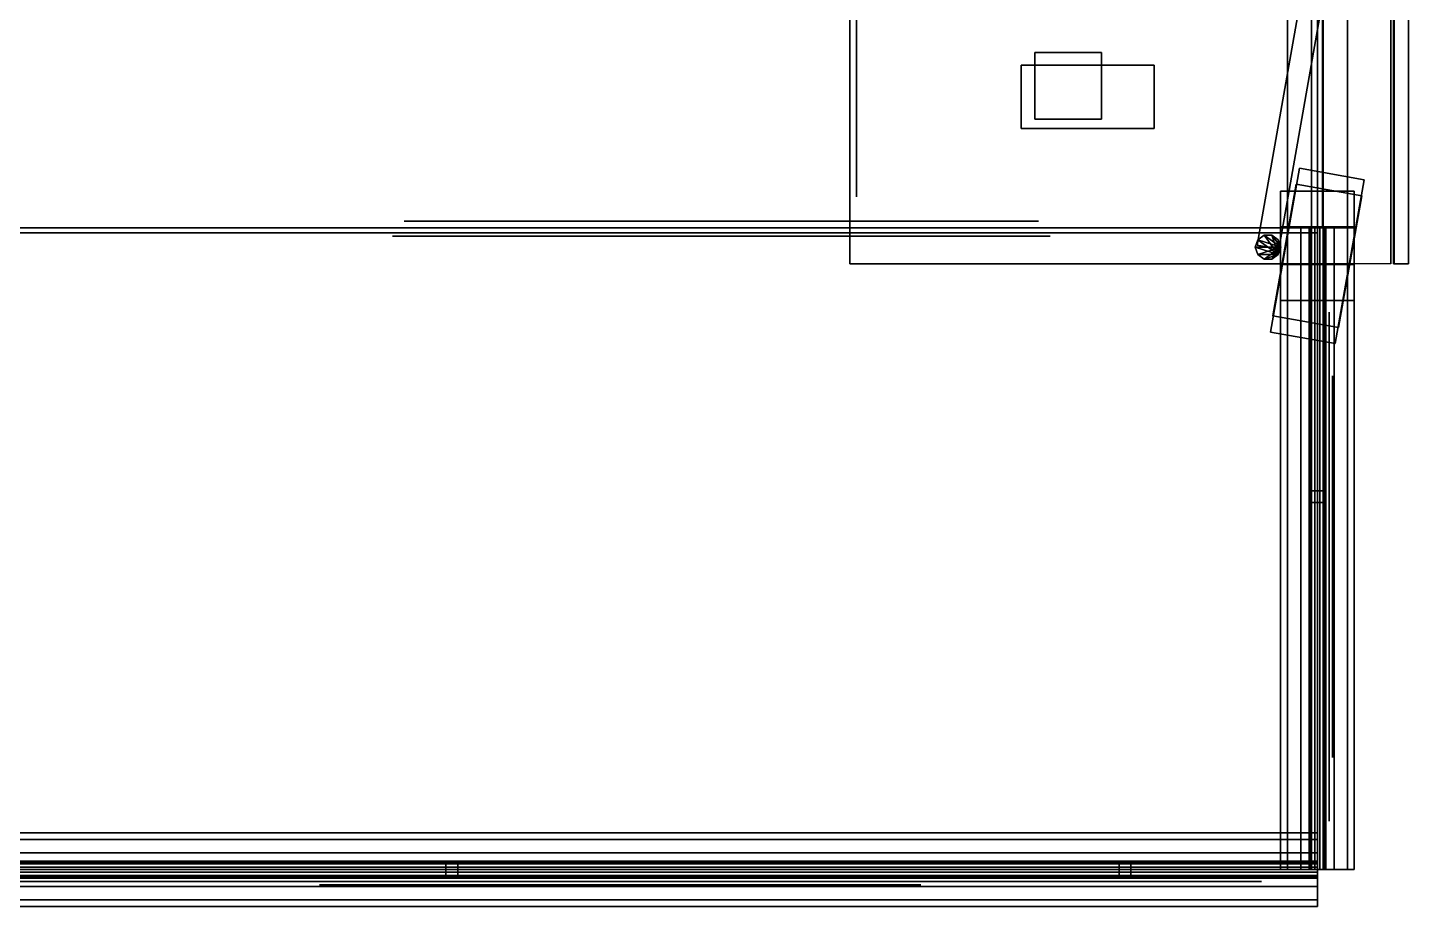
# Model space of a CAD drawing. Header units: millimetres. Extents: x -272 to 22200, y -272 to 17234.
# Drawn here: x 16388 to 20522, y -110 to 2522 of the extents above; entities that cross this region are included whole.
import ezdxf

# ---------------------------------------------------------------- set-up
doc = ezdxf.new("R2010")
doc.units = ezdxf.units.MM
for name, color, linetype in [('balcony_door_5', 7, 'Continuous'), ('balcony_edge_5', 7, 'Continuous'), ('balcony_parapet_5', 7, 'Continuous'), ('balcony_rail_5', 7, 'Continuous'), ('balcony_recess_5', 7, 'Continuous'), ('balcony_return_5', 7, 'Continuous'), ('balcony_slab_5', 7, 'Continuous'), ('existing_roof', 7, 'Continuous'), ('facade_5', 7, 'Continuous'), ('facade_6', 7, 'Continuous'), ('facade_column_5', 7, 'Continuous'), ('floor_band_5', 7, 'Continuous'), ('floor_band_6', 7, 'Continuous'), ('ground_glazing_5', 7, 'Continuous'), ('ground_glazing_6', 7, 'Continuous'), ('parapet_5', 7, 'Continuous'), ('parapet_6', 7, 'Continuous'), ('parapet_coping_5', 7, 'Continuous'), ('parapet_coping_6', 7, 'Continuous'), ('roof_safety_rail', 7, 'Continuous'), ('roof_slab_edge', 7, 'Continuous'), ('roof_slab_soffit', 7, 'Continuous'), ('S2_antenna_0', 7, 'Continuous'), ('S2_antenna_1', 7, 'Continuous'), ('S2_BOB_2', 7, 'Continuous'), ('S2_radio_2', 7, 'Continuous'), ('S2_right_carrier', 7, 'Continuous'), ('S2_yoke_brackets', 7, 'Continuous'), ('topfloor_balcony_coping_3', 7, 'Continuous'), ('topfloor_balcony_coping_4', 7, 'Continuous'), ('topfloor_balcony_front_3', 7, 'Continuous'), ('topfloor_balcony_front_4', 7, 'Continuous'), ('topfloor_balcony_rail_3', 7, 'Continuous'), ('topfloor_balcony_rail_4', 7, 'Continuous'), ('topfloor_balcony_slab_edge_3', 7, 'Continuous'), ('topfloor_balcony_slab_edge_4', 7, 'Continuous'), ('topfloor_exterior_7', 7, 'Continuous'), ('topfloor_exterior_8', 7, 'Continuous'), ('topfloor_floor', 7, 'Continuous'), ('topfloor_head_band_7', 7, 'Continuous'), ('topfloor_head_band_8', 7, 'Continuous'), ('topfloor_overhang_beam_8', 7, 'Continuous'), ('topfloor_overhang_beam_9', 7, 'Continuous'), ('topfloor_photo_column_5', 7, 'Continuous'), ('topfloor_window_8', 7, 'Continuous'), ('topfloor_window_frame_8', 7, 'Continuous'), ('window_frame_5', 7, 'Continuous'), ('window_frame_6', 7, 'Continuous'), ('window_glass_5', 7, 'Continuous'), ('window_glass_6', 7, 'Continuous'), ('window_mullion_5', 7, 'Continuous'), ('window_mullion_6', 7, 'Continuous')]:
    doc.layers.add(name, color=color, linetype=linetype)

msp = doc.modelspace()

# ---------------------------------------------------------------- linework, layer by layer
at = {"layer": 'balcony_door_5'}
for points in [[(18870, 5663.6, 4950), (18870, 2014.9, 4950), (18870, 2014.9, 6600), (18870, 5663.6, 6600)], [(18870, 5663.6, 8050), (18870, 2014.9, 8050), (18870, 2014.9, 9700), (18870, 5663.6, 9700)], [(18870, 5663.6, 11150), (18870, 2014.9, 11150), (18870, 2014.9, 12800), (18870, 5663.6, 12800)], [(18870, 5663.6, 14250), (18870, 2014.9, 14250), (18870, 2014.9, 15900), (18870, 5663.6, 15900)], [(18870, 5663.6, 17350), (18870, 2014.9, 17350), (18870, 2014.9, 19000), (18870, 5663.6, 19000)], [(18870, 5663.6, 20450), (18870, 2014.9, 20450), (18870, 2014.9, 22100), (18870, 5663.6, 22100)]]:
    msp.add_3dface(points, dxfattribs=at)
at = {"layer": 'balcony_edge_5'}
for points in [[(20470, 5863.6, 3840), (20470, 1814.9, 3840), (20470, 1814.9, 4000), (20470, 5863.6, 4000)], [(20470, 5863.6, 6940), (20470, 1814.9, 6940), (20470, 1814.9, 7100), (20470, 5863.6, 7100)], [(20470, 5863.6, 10040), (20470, 1814.9, 10040), (20470, 1814.9, 10200), (20470, 5863.6, 10200)], [(20470, 5863.6, 13140), (20470, 1814.9, 13140), (20470, 1814.9, 13300), (20470, 5863.6, 13300)], [(20470, 5863.6, 16240), (20470, 1814.9, 16240), (20470, 1814.9, 16400), (20470, 5863.6, 16400)], [(20470, 5863.6, 19340), (20470, 1814.9, 19340), (20470, 1814.9, 19500), (20470, 5863.6, 19500)], [(20470, 5863.6, 22440), (20470, 1814.9, 22440), (20470, 1814.9, 22600), (20470, 5863.6, 22600)]]:
    msp.add_3dface(points, dxfattribs=at)
at = {"layer": 'balcony_parapet_5'}
for points in [[(20480, 5863.6, 4000), (20480, 1814.9, 4000), (20480, 1814.9, 4850), (20480, 5863.6, 4850)], [(20480, 5863.6, 7100), (20480, 1814.9, 7100), (20480, 1814.9, 7950), (20480, 5863.6, 7950)], [(20480, 5863.6, 10200), (20480, 1814.9, 10200), (20480, 1814.9, 11050), (20480, 5863.6, 11050)], [(20480, 5863.6, 13300), (20480, 1814.9, 13300), (20480, 1814.9, 14150), (20480, 5863.6, 14150)], [(20480, 5863.6, 16400), (20480, 1814.9, 16400), (20480, 1814.9, 17250), (20480, 5863.6, 17250)], [(20480, 5863.6, 19500), (20480, 1814.9, 19500), (20480, 1814.9, 20350), (20480, 5863.6, 20350)], [(20480, 5863.6, 22600), (20480, 1814.9, 22600), (20480, 1814.9, 23000), (20480, 5863.6, 23000)]]:
    msp.add_3dface(points, dxfattribs=at)
at = {"layer": 'balcony_rail_5'}
for points in [[(20522.5, 5863.6, 5022.5), (20477.5, 5863.6, 5022.5), (20477.5, 1814.9, 5022.5), (20522.5, 1814.9, 5022.5)], [(20477.5, 5863.6, 5022.5), (20477.5, 5863.6, 4977.5), (20477.5, 1814.9, 4977.5), (20477.5, 1814.9, 5022.5)], [(20477.5, 5863.6, 4977.5), (20522.5, 5863.6, 4977.5), (20522.5, 1814.9, 4977.5), (20477.5, 1814.9, 4977.5)], [(20522.5, 5863.6, 8122.5), (20477.5, 5863.6, 8122.5), (20477.5, 1814.9, 8122.5), (20522.5, 1814.9, 8122.5)], [(20477.5, 5863.6, 8122.5), (20477.5, 5863.6, 8077.5), (20477.5, 1814.9, 8077.5), (20477.5, 1814.9, 8122.5)], [(20477.5, 5863.6, 8077.5), (20522.5, 5863.6, 8077.5), (20522.5, 1814.9, 8077.5), (20477.5, 1814.9, 8077.5)], [(20522.5, 5863.6, 11222.5), (20477.5, 5863.6, 11222.5), (20477.5, 1814.9, 11222.5), (20522.5, 1814.9, 11222.5)], [(20477.5, 5863.6, 11222.5), (20477.5, 5863.6, 11177.5), (20477.5, 1814.9, 11177.5), (20477.5, 1814.9, 11222.5)], [(20477.5, 5863.6, 11177.5), (20522.5, 5863.6, 11177.5), (20522.5, 1814.9, 11177.5), (20477.5, 1814.9, 11177.5)], [(20522.5, 5863.6, 14322.5), (20477.5, 5863.6, 14322.5), (20477.5, 1814.9, 14322.5), (20522.5, 1814.9, 14322.5)], [(20477.5, 5863.6, 14322.5), (20477.5, 5863.6, 14277.5), (20477.5, 1814.9, 14277.5), (20477.5, 1814.9, 14322.5)], [(20477.5, 5863.6, 14277.5), (20522.5, 5863.6, 14277.5), (20522.5, 1814.9, 14277.5), (20477.5, 1814.9, 14277.5)], [(20522.5, 5863.6, 17422.5), (20477.5, 5863.6, 17422.5), (20477.5, 1814.9, 17422.5), (20522.5, 1814.9, 17422.5)], [(20477.5, 5863.6, 17422.5), (20477.5, 5863.6, 17377.5), (20477.5, 1814.9, 17377.5), (20477.5, 1814.9, 17422.5)], [(20477.5, 5863.6, 17377.5), (20522.5, 5863.6, 17377.5), (20522.5, 1814.9, 17377.5), (20477.5, 1814.9, 17377.5)], [(20522.5, 5863.6, 20522.5), (20477.5, 5863.6, 20522.5), (20477.5, 1814.9, 20522.5), (20522.5, 1814.9, 20522.5)], [(20477.5, 5863.6, 20522.5), (20477.5, 5863.6, 20477.5), (20477.5, 1814.9, 20477.5), (20477.5, 1814.9, 20522.5)], [(20477.5, 5863.6, 20477.5), (20522.5, 5863.6, 20477.5), (20522.5, 1814.9, 20477.5), (20477.5, 1814.9, 20477.5)], [(20522.5, 5863.6, 4977.5), (20522.5, 5863.6, 5022.5), (20522.5, 1814.9, 5022.5), (20522.5, 1814.9, 4977.5)], [(20522.5, 5863.6, 8077.5), (20522.5, 5863.6, 8122.5), (20522.5, 1814.9, 8122.5), (20522.5, 1814.9, 8077.5)], [(20522.5, 5863.6, 11177.5), (20522.5, 5863.6, 11222.5), (20522.5, 1814.9, 11222.5), (20522.5, 1814.9, 11177.5)], [(20522.5, 5863.6, 14277.5), (20522.5, 5863.6, 14322.5), (20522.5, 1814.9, 14322.5), (20522.5, 1814.9, 14277.5)], [(20522.5, 5863.6, 17377.5), (20522.5, 5863.6, 17422.5), (20522.5, 1814.9, 17422.5), (20522.5, 1814.9, 17377.5)], [(20522.5, 5863.6, 20477.5), (20522.5, 5863.6, 20522.5), (20522.5, 1814.9, 20522.5), (20522.5, 1814.9, 20477.5)], [(20522.5, 1814.9, 5022.5), (20477.5, 1814.9, 5022.5), (20477.5, 1814.9, 4977.5), (20522.5, 1814.9, 4977.5)], [(20522.5, 1814.9, 8122.5), (20477.5, 1814.9, 8122.5), (20477.5, 1814.9, 8077.5), (20522.5, 1814.9, 8077.5)], [(20522.5, 1814.9, 11222.5), (20477.5, 1814.9, 11222.5), (20477.5, 1814.9, 11177.5), (20522.5, 1814.9, 11177.5)], [(20522.5, 1814.9, 14322.5), (20477.5, 1814.9, 14322.5), (20477.5, 1814.9, 14277.5), (20522.5, 1814.9, 14277.5)], [(20522.5, 1814.9, 17422.5), (20477.5, 1814.9, 17422.5), (20477.5, 1814.9, 17377.5), (20522.5, 1814.9, 17377.5)], [(20522.5, 1814.9, 20522.5), (20477.5, 1814.9, 20522.5), (20477.5, 1814.9, 20477.5), (20522.5, 1814.9, 20477.5)]]:
    msp.add_3dface(points, dxfattribs=at)
at = {"layer": 'balcony_recess_5'}
msp.add_3dface([(18850, 5863.6), (18850, 1814.9), (18850, 1814.9, 23000), (18850, 5863.6, 23000)], dxfattribs=at)
at = {"layer": 'balcony_return_5'}
msp.add_3dface([(20250, 1814.9), (18850, 1814.9), (18850, 1814.9, 23000), (20250, 1814.9, 23000)], dxfattribs=at)
at = {"layer": 'balcony_slab_5'}
for points in [[(20470, 5863.6, 4000), (20470, 1814.9, 4000), (18850, 1814.9, 4000), (18850, 5863.6, 4000)], [(20470, 5863.6, 7100), (20470, 1814.9, 7100), (18850, 1814.9, 7100), (18850, 5863.6, 7100)], [(20470, 5863.6, 10200), (20470, 1814.9, 10200), (18850, 1814.9, 10200), (18850, 5863.6, 10200)], [(20470, 5863.6, 13300), (20470, 1814.9, 13300), (18850, 1814.9, 13300), (18850, 5863.6, 13300)], [(20470, 5863.6, 16400), (20470, 1814.9, 16400), (18850, 1814.9, 16400), (18850, 5863.6, 16400)], [(20470, 5863.6, 19500), (20470, 1814.9, 19500), (18850, 1814.9, 19500), (18850, 5863.6, 19500)], [(20470, 5863.6, 22600), (20470, 1814.9, 22600), (18850, 1814.9, 22600), (18850, 5863.6, 22600)]]:
    msp.add_3dface(points, dxfattribs=at)
at = {"layer": 'existing_roof'}
msp.add_3dface([(14750, 0, 26100), (20250, 0, 26100), (20250, 13961, 26100), (14750, 13961, 26100)], dxfattribs=at)
at = {"layer": 'facade_5'}
msp.add_3dface([(20250, 1814.9), (20250, 0), (20250, 0, 23000), (20250, 1814.9, 23000)], dxfattribs=at)
at = {"layer": 'facade_6'}
msp.add_3dface([(20250, 0), (16074, 0), (16074, 0, 23000), (20250, 0, 23000)], dxfattribs=at)
at = {"layer": 'facade_column_5'}
for points in [[(20140, 1704.9), (20140, 1924.9), (20360, 1924.9), (20360, 1704.9)], [(20360, 1924.9), (20140, 1924.9), (20140, 1924.9, 23000), (20360, 1924.9, 23000)], [(20140, 1924.9), (20140, 1704.9), (20140, 1704.9, 23000), (20140, 1924.9, 23000)], [(20360, 1704.9), (20360, 1924.9), (20360, 1924.9, 23000), (20360, 1704.9, 23000)], [(20140, 1704.9), (20360, 1704.9), (20360, 1704.9, 23000), (20140, 1704.9, 23000)]]:
    msp.add_3dface(points, dxfattribs=at)
at = {"layer": 'floor_band_5'}
for points in [[(20270, 1814.9, 3650), (20270, 0, 3650), (20270, 0, 3830), (20270, 1814.9, 3830)], [(20270, 1814.9, 6750), (20270, 0, 6750), (20270, 0, 6930), (20270, 1814.9, 6930)], [(20270, 1814.9, 9850), (20270, 0, 9850), (20270, 0, 10030), (20270, 1814.9, 10030)], [(20270, 1814.9, 12950), (20270, 0, 12950), (20270, 0, 13130), (20270, 1814.9, 13130)], [(20270, 1814.9, 16050), (20270, 0, 16050), (20270, 0, 16230), (20270, 1814.9, 16230)], [(20270, 1814.9, 19150), (20270, 0, 19150), (20270, 0, 19330), (20270, 1814.9, 19330)], [(20270, 1814.9, 22250), (20270, 0, 22250), (20270, 0, 22430), (20270, 1814.9, 22430)]]:
    msp.add_3dface(points, dxfattribs=at)
at = {"layer": 'floor_band_6'}
for points in [[(20250, -20, 3650), (16074, -20, 3650), (16074, -20, 3830), (20250, -20, 3830)], [(20250, -20, 6750), (16074, -20, 6750), (16074, -20, 6930), (20250, -20, 6930)], [(20250, -20, 9850), (16074, -20, 9850), (16074, -20, 10030), (20250, -20, 10030)], [(20250, -20, 12950), (16074, -20, 12950), (16074, -20, 13130), (20250, -20, 13130)], [(20250, -20, 16050), (16074, -20, 16050), (16074, -20, 16230), (20250, -20, 16230)], [(20250, -20, 19150), (16074, -20, 19150), (16074, -20, 19330), (20250, -20, 19330)], [(20250, -20, 22250), (16074, -20, 22250), (16074, -20, 22430), (20250, -20, 22430)]]:
    msp.add_3dface(points, dxfattribs=at)
at = {"layer": 'ground_glazing_5'}
msp.add_3dface([(20285, 1669.7, 500), (20285, 145.2, 500), (20285, 145.2, 2700), (20285, 1669.7, 2700)], dxfattribs=at)
at = {"layer": 'ground_glazing_6'}
for points in [[(17995, -35, 500), (16241, -35, 500), (16241, -35, 2700), (17995, -35, 2700)], [(20083, -35, 500), (18329, -35, 500), (18329, -35, 2700), (20083, -35, 2700)]]:
    msp.add_3dface(points, dxfattribs=at)
at = {"layer": 'parapet_5'}
msp.add_3dface([(20250, 13961, 26100), (20250, 0, 26100), (20250, 0, 26880), (20250, 13961, 26880)], dxfattribs=at)
at = {"layer": 'parapet_6'}
msp.add_3dface([(20250, 0, 26100), (13050, 0, 26100), (13050, 0, 26880), (20250, 0, 26880)], dxfattribs=at)
at = {"layer": 'parapet_coping_5'}
for points in [[(20340, 13961, 26915), (20160, 13961, 26915), (20160, 0, 26915), (20340, 0, 26915)], [(20160, 13961, 26915), (20160, 13961, 26845), (20160, 0, 26845), (20160, 0, 26915)], [(20160, 13961, 26845), (20340, 13961, 26845), (20340, 0, 26845), (20160, 0, 26845)], [(20340, 13961, 26845), (20340, 13961, 26915), (20340, 0, 26915), (20340, 0, 26845)], [(20340, 0, 26915), (20160, 0, 26915), (20160, 0, 26845), (20340, 0, 26845)]]:
    msp.add_3dface(points, dxfattribs=at)
at = {"layer": 'parapet_coping_6'}
for points in [[(20250, -90, 26915), (20250, 90, 26915), (13050, 90, 26915), (13050, -90, 26915)], [(20250, 90, 26915), (20250, 90, 26845), (13050, 90, 26845), (13050, 90, 26915)], [(20250, 90, 26845), (20250, -90, 26845), (13050, -90, 26845), (13050, 90, 26845)], [(20250, -90, 26915), (20250, -90, 26845), (20250, 90, 26845), (20250, 90, 26915)], [(20250, -90, 26845), (20250, -90, 26915), (13050, -90, 26915), (13050, -90, 26845)]]:
    msp.add_3dface(points, dxfattribs=at)
at = {"layer": 'roof_safety_rail'}
for points in [[(20267.5, 13961, 27217.5), (20232.5, 13961, 27217.5), (20232.5, 0, 27217.5), (20267.5, 0, 27217.5)], [(20232.5, 13961, 27217.5), (20232.5, 13961, 27182.5), (20232.5, 0, 27182.5), (20232.5, 0, 27217.5)], [(20232.5, 13961, 27182.5), (20267.5, 13961, 27182.5), (20267.5, 0, 27182.5), (20232.5, 0, 27182.5)], [(20267.5, 13961, 27182.5), (20267.5, 13961, 27217.5), (20267.5, 0, 27217.5), (20267.5, 0, 27182.5)], [(20232.5, 1099.4, 26880), (20232.5, 1134.4, 26880), (20267.5, 1134.4, 26880), (20267.5, 1099.4, 26880)], [(20232.5, 1099.4, 27200), (20267.5, 1099.4, 27200), (20267.5, 1134.4, 27200), (20232.5, 1134.4, 27200)], [(20267.5, 1134.4, 26880), (20232.5, 1134.4, 26880), (20232.5, 1134.4, 27200), (20267.5, 1134.4, 27200)], [(20232.5, 1134.4, 26880), (20232.5, 1099.4, 26880), (20232.5, 1099.4, 27200), (20232.5, 1134.4, 27200)], [(20267.5, 1099.4, 26880), (20267.5, 1134.4, 26880), (20267.5, 1134.4, 27200), (20267.5, 1099.4, 27200)], [(20232.5, 1099.4, 26880), (20267.5, 1099.4, 26880), (20267.5, 1099.4, 27200), (20232.5, 1099.4, 27200)], [(20250, -17.5, 27217.5), (20250, 17.5, 27217.5), (13050, 17.5, 27217.5), (13050, -17.5, 27217.5)], [(20250, 17.5, 27217.5), (20250, 17.5, 27182.5), (13050, 17.5, 27182.5), (13050, 17.5, 27217.5)], [(20250, 17.5, 27182.5), (20250, -17.5, 27182.5), (13050, -17.5, 27182.5), (13050, 17.5, 27182.5)], [(17640.5, -17.5, 26880), (17640.5, 17.5, 26880), (17675.5, 17.5, 26880), (17675.5, -17.5, 26880)], [(17640.5, -17.5, 27200), (17675.5, -17.5, 27200), (17675.5, 17.5, 27200), (17640.5, 17.5, 27200)], [(17675.5, 17.5, 26880), (17640.5, 17.5, 26880), (17640.5, 17.5, 27200), (17675.5, 17.5, 27200)], [(17640.5, 17.5, 26880), (17640.5, -17.5, 26880), (17640.5, -17.5, 27200), (17640.5, 17.5, 27200)], [(17675.5, -17.5, 26880), (17675.5, 17.5, 26880), (17675.5, 17.5, 27200), (17675.5, -17.5, 27200)], [(19656.5, -17.5, 26880), (19656.5, 17.5, 26880), (19691.5, 17.5, 26880), (19691.5, -17.5, 26880)], [(19656.5, -17.5, 27200), (19691.5, -17.5, 27200), (19691.5, 17.5, 27200), (19656.5, 17.5, 27200)], [(19691.5, 17.5, 26880), (19656.5, 17.5, 26880), (19656.5, 17.5, 27200), (19691.5, 17.5, 27200)], [(19656.5, 17.5, 26880), (19656.5, -17.5, 26880), (19656.5, -17.5, 27200), (19656.5, 17.5, 27200)], [(19691.5, -17.5, 26880), (19691.5, 17.5, 26880), (19691.5, 17.5, 27200), (19691.5, -17.5, 27200)], [(20267.5, 0, 27217.5), (20232.5, 0, 27217.5), (20232.5, 0, 27182.5), (20267.5, 0, 27182.5)], [(20250, -17.5, 27217.5), (20250, -17.5, 27182.5), (20250, 17.5, 27182.5), (20250, 17.5, 27217.5)], [(20250, -17.5, 27182.5), (20250, -17.5, 27217.5), (13050, -17.5, 27217.5), (13050, -17.5, 27182.5)], [(17640.5, -17.5, 26880), (17675.5, -17.5, 26880), (17675.5, -17.5, 27200), (17640.5, -17.5, 27200)], [(19656.5, -17.5, 26880), (19691.5, -17.5, 26880), (19691.5, -17.5, 27200), (19656.5, -17.5, 27200)]]:
    msp.add_3dface(points, dxfattribs=at)
at = {"layer": 'roof_slab_edge'}
for points in [[(20250, 13961, 25850), (20250, 0, 25850), (20250, 0, 26100), (20250, 13961, 26100)], [(20250, 0, 25850), (13050, 0, 25850), (13050, 0, 26100), (20250, 0, 26100)]]:
    msp.add_3dface(points, dxfattribs=at)
at = {"layer": 'roof_slab_soffit'}
msp.add_3dface([(14750, 0, 25850), (14750, 13961, 25850), (20250, 13961, 25850), (20250, 0, 25850)], dxfattribs=at)
at = {"layer": 'S2_antenna_0'}
for points in [[(20196, 2100.6, 28825), (20390, 2066.4, 28825), (20303.5, 1576, 28825), (20109.5, 1610.2, 28825)], [(20196, 2100.6, 30325), (20109.5, 1610.2, 30325), (20303.5, 1576, 30325), (20390, 2066.4, 30325)], [(20196, 2100.6, 28825), (20109.5, 1610.2, 28825), (20109.5, 1610.2, 30325), (20196, 2100.6, 30325)], [(20390, 2066.4, 28825), (20196, 2100.6, 28825), (20196, 2100.6, 30325), (20390, 2066.4, 30325)], [(20303.5, 1576, 28825), (20390, 2066.4, 28825), (20390, 2066.4, 30325), (20303.5, 1576, 30325)], [(20109.5, 1610.2, 28825), (20303.5, 1576, 28825), (20303.5, 1576, 30325), (20109.5, 1610.2, 30325)]]:
    msp.add_3dface(points, dxfattribs=at)
at = {"layer": 'S2_antenna_1'}
for points in [[(20186, 2052.6, 30725), (20383, 2017.9, 30725), (20313.5, 1624, 30725), (20116.6, 1658.7, 30725)], [(20186, 2052.6, 31375), (20116.6, 1658.7, 31375), (20313.5, 1624, 31375), (20383, 2017.9, 31375)], [(20186, 2052.6, 30725), (20116.6, 1658.7, 30725), (20116.6, 1658.7, 31375), (20186, 2052.6, 31375)], [(20383, 2017.9, 30725), (20186, 2052.6, 30725), (20186, 2052.6, 31375), (20383, 2017.9, 31375)], [(20313.5, 1624, 30725), (20383, 2017.9, 30725), (20383, 2017.9, 31375), (20313.5, 1624, 31375)], [(20116.6, 1658.7, 30725), (20313.5, 1624, 30725), (20313.5, 1624, 31375), (20116.6, 1658.7, 31375)]]:
    msp.add_3dface(points, dxfattribs=at)
at = {"layer": 'S2_BOB_2'}
for points in [[(19403.7, 2247.4, 26900), (19403.7, 2447.4, 26900), (19603.7, 2447.4, 26900), (19603.7, 2247.4, 26900)], [(19403.7, 2247.4, 27040), (19603.7, 2247.4, 27040), (19603.7, 2447.4, 27040), (19403.7, 2447.4, 27040)], [(19603.7, 2447.4, 26900), (19403.7, 2447.4, 26900), (19403.7, 2447.4, 27040), (19603.7, 2447.4, 27040)], [(19403.7, 2447.4, 26900), (19403.7, 2247.4, 26900), (19403.7, 2247.4, 27040), (19403.7, 2447.4, 27040)], [(19603.7, 2247.4, 26900), (19603.7, 2447.4, 26900), (19603.7, 2447.4, 27040), (19603.7, 2247.4, 27040)], [(19403.7, 2247.4, 26900), (19603.7, 2247.4, 26900), (19603.7, 2247.4, 27040), (19403.7, 2247.4, 27040)]]:
    msp.add_3dface(points, dxfattribs=at)
at = {"layer": 'S2_radio_2'}
for points in [[(19363.1, 2220, 27200), (19363.1, 2410, 27200), (19761.1, 2410, 27200), (19761.1, 2220, 27200)], [(19363.1, 2220, 27753), (19761.1, 2220, 27753), (19761.1, 2410, 27753), (19363.1, 2410, 27753)], [(19761.1, 2410, 27200), (19363.1, 2410, 27200), (19363.1, 2410, 27753), (19761.1, 2410, 27753)], [(19363.1, 2410, 27200), (19363.1, 2220, 27200), (19363.1, 2220, 27753), (19363.1, 2410, 27753)], [(19761.1, 2220, 27200), (19761.1, 2410, 27200), (19761.1, 2410, 27753), (19761.1, 2220, 27753)], [(19363.1, 2220, 27200), (19761.1, 2220, 27200), (19761.1, 2220, 27753), (19363.1, 2220, 27753)]]:
    msp.add_3dface(points, dxfattribs=at)
at = {"layer": 'S2_right_carrier'}
for points in [[(20132.8, 1842, 28650), (20064.1, 1864.3, 28650), (20071.3, 1886.7, 28650)], [(20140.1, 1864.3, 31450), (20071.3, 1886.7, 31450), (20064.1, 1864.3, 31450)], [(20071.3, 1886.7, 28650), (20064.1, 1864.3, 28650), (20064.1, 1864.3, 31450), (20071.3, 1886.7, 31450)], [(20132.8, 1842, 28650), (20071.3, 1842, 28650), (20064.1, 1864.3, 28650)], [(20140.1, 1864.3, 31450), (20064.1, 1864.3, 31450), (20071.3, 1842, 31450)], [(20064.1, 1864.3, 28650), (20071.3, 1842, 28650), (20071.3, 1842, 31450), (20064.1, 1864.3, 31450)], [(20132.8, 1842, 28650), (20071.3, 1886.7, 28650), (20090.3, 1900.5, 28650)], [(20140.1, 1864.3, 31450), (20090.3, 1900.5, 31450), (20071.3, 1886.7, 31450)], [(20090.3, 1900.5, 28650), (20071.3, 1886.7, 28650), (20071.3, 1886.7, 31450), (20090.3, 1900.5, 31450)], [(20140.1, 1864.3, 31450), (20071.3, 1842, 31450), (20090.3, 1828.2, 31450)], [(20132.8, 1842, 28650), (20090.3, 1900.5, 28650), (20113.8, 1900.5, 28650)], [(20140.1, 1864.3, 31450), (20113.8, 1900.5, 31450), (20090.3, 1900.5, 31450)], [(20113.8, 1900.5, 28650), (20090.3, 1900.5, 28650), (20090.3, 1900.5, 31450), (20113.8, 1900.5, 31450)], [(20140.1, 1864.3, 31450), (20090.3, 1828.2, 31450), (20113.8, 1828.2, 31450)], [(20132.8, 1842, 28650), (20113.8, 1900.5, 28650), (20132.8, 1886.7, 28650)], [(20140.1, 1864.3, 31450), (20132.8, 1886.7, 31450), (20113.8, 1900.5, 31450)], [(20132.8, 1886.7, 28650), (20113.8, 1900.5, 28650), (20113.8, 1900.5, 31450), (20132.8, 1886.7, 31450)], [(20140.1, 1864.3, 31450), (20113.8, 1828.2, 31450), (20132.8, 1842, 31450)], [(20132.8, 1842, 28650), (20132.8, 1886.7, 28650), (20140.1, 1864.3, 28650)], [(20140.1, 1864.3, 28650), (20132.8, 1886.7, 28650), (20132.8, 1886.7, 31450), (20140.1, 1864.3, 31450)], [(20132.8, 1842, 28650), (20140.1, 1864.3, 28650), (20140.1, 1864.3, 31450), (20132.8, 1842, 31450)], [(20132.8, 1842, 28650), (20090.3, 1828.2, 28650), (20071.3, 1842, 28650)], [(20071.3, 1842, 28650), (20090.3, 1828.2, 28650), (20090.3, 1828.2, 31450), (20071.3, 1842, 31450)], [(20132.8, 1842, 28650), (20113.8, 1828.2, 28650), (20090.3, 1828.2, 28650)], [(20090.3, 1828.2, 28650), (20113.8, 1828.2, 28650), (20113.8, 1828.2, 31450), (20090.3, 1828.2, 31450)], [(20113.8, 1828.2, 28650), (20132.8, 1842, 28650), (20132.8, 1842, 31450), (20113.8, 1828.2, 31450)]]:
    msp.add_3dface(points, dxfattribs=at)
at = {"layer": 'S2_yoke_brackets'}
for points in [[(20429.3, 3532.9, 29012.5), (20365.3, 3544.2, 29012.5), (20070.1, 1870, 29012.5), (20134.1, 1858.7, 29012.5)], [(20365.3, 3544.2, 29012.5), (20365.3, 3544.2, 28887.5), (20070.1, 1870, 28887.5), (20070.1, 1870, 29012.5)], [(20365.3, 3544.2, 28887.5), (20429.3, 3532.9, 28887.5), (20134.1, 1858.7, 28887.5), (20070.1, 1870, 28887.5)], [(20429.3, 3532.9, 30812.5), (20365.3, 3544.2, 30812.5), (20070.1, 1870, 30812.5), (20134.1, 1858.7, 30812.5)], [(20365.3, 3544.2, 30812.5), (20365.3, 3544.2, 30687.5), (20070.1, 1870, 30687.5), (20070.1, 1870, 30812.5)], [(20365.3, 3544.2, 30687.5), (20429.3, 3532.9, 30687.5), (20134.1, 1858.7, 30687.5), (20070.1, 1870, 30687.5)], [(20429.3, 3532.9, 28887.5), (20429.3, 3532.9, 29012.5), (20134.1, 1858.7, 29012.5), (20134.1, 1858.7, 28887.5)], [(20429.3, 3532.9, 30687.5), (20429.3, 3532.9, 30812.5), (20134.1, 1858.7, 30812.5), (20134.1, 1858.7, 30687.5)], [(20134.1, 1858.7, 29012.5), (20070.1, 1870, 29012.5), (20070.1, 1870, 28887.5), (20134.1, 1858.7, 28887.5)], [(20134.1, 1858.7, 30812.5), (20070.1, 1870, 30812.5), (20070.1, 1870, 30687.5), (20134.1, 1858.7, 30687.5)]]:
    msp.add_3dface(points, dxfattribs=at)
at = {"layer": 'topfloor_balcony_coping_3'}
for points in [[(13050, 50, 23840), (13050, -50, 23840), (20250, -50, 23840), (20250, 50, 23840)], [(13050, -50, 23760), (13050, 50, 23760), (20250, 50, 23760), (20250, -50, 23760)], [(13050, 50, 23760), (13050, 50, 23840), (20250, 50, 23840), (20250, 50, 23760)], [(20250, 50, 23840), (20250, -50, 23840), (20250, -50, 23760), (20250, 50, 23760)], [(13050, -50, 23840), (13050, -50, 23760), (20250, -50, 23760), (20250, -50, 23840)]]:
    msp.add_3dface(points, dxfattribs=at)
at = {"layer": 'topfloor_balcony_coping_4'}
for points in [[(20300, 1922.4, 23840), (20300, 1922.4, 23760), (20200, 1922.4, 23760), (20200, 1922.4, 23840)], [(20300, 1922.4, 23840), (20200, 1922.4, 23840), (20200, 0, 23840), (20300, 0, 23840)], [(20200, 1922.4, 23840), (20200, 1922.4, 23760), (20200, 0, 23760), (20200, 0, 23840)], [(20200, 1922.4, 23760), (20300, 1922.4, 23760), (20300, 0, 23760), (20200, 0, 23760)], [(20300, 1922.4, 23760), (20300, 1922.4, 23840), (20300, 0, 23840), (20300, 0, 23760)], [(20300, 0, 23840), (20200, 0, 23840), (20200, 0, 23760), (20300, 0, 23760)]]:
    msp.add_3dface(points, dxfattribs=at)
at = {"layer": 'topfloor_balcony_front_3'}
msp.add_3dface([(13050, 0, 23000), (20250, 0, 23000), (20250, 0, 23800), (13050, 0, 23800)], dxfattribs=at)
at = {"layer": 'topfloor_balcony_front_4'}
msp.add_3dface([(20250, 1922.4, 23000), (20250, 0, 23000), (20250, 0, 23800), (20250, 1922.4, 23800)], dxfattribs=at)
at = {"layer": 'topfloor_balcony_rail_3'}
for points in [[(13050, 20.2, 23985.3), (13050, 25, 24000), (20250, 25, 24000), (20250, 20.2, 23985.3)], [(13050, 25, 24000), (13050, 20.2, 24014.7), (20250, 20.2, 24014.7), (20250, 25, 24000)], [(13050, 7.7, 23976.2), (13050, 20.2, 23985.3), (20250, 20.2, 23985.3), (20250, 7.7, 23976.2)], [(13050, 20.2, 24014.7), (13050, 7.7, 24023.8), (20250, 7.7, 24023.8), (20250, 20.2, 24014.7)], [(13050, -7.7, 23976.2), (13050, 7.7, 23976.2), (20250, 7.7, 23976.2), (20250, -7.7, 23976.2)], [(13050, 7.7, 24023.8), (13050, -7.7, 24023.8), (20250, -7.7, 24023.8), (20250, 7.7, 24023.8)], [(20250, -25, 24000), (20250, 20.2, 23985.3), (20250, 25, 24000)], [(20250, -25, 24000), (20250, 25, 24000), (20250, 20.2, 24014.7)], [(20250, -25, 24000), (20250, 7.7, 23976.2), (20250, 20.2, 23985.3)], [(20250, -25, 24000), (20250, 20.2, 24014.7), (20250, 7.7, 24023.8)], [(20250, -25, 24000), (20250, -7.7, 23976.2), (20250, 7.7, 23976.2)], [(20250, -25, 24000), (20250, 7.7, 24023.8), (20250, -7.7, 24023.8)], [(13050, -20.2, 23985.3), (13050, -7.7, 23976.2), (20250, -7.7, 23976.2), (20250, -20.2, 23985.3)], [(13050, -7.7, 24023.8), (13050, -20.2, 24014.7), (20250, -20.2, 24014.7), (20250, -7.7, 24023.8)], [(13050, -25, 24000), (13050, -20.2, 23985.3), (20250, -20.2, 23985.3), (20250, -25, 24000)], [(13050, -20.2, 24014.7), (13050, -25, 24000), (20250, -25, 24000), (20250, -20.2, 24014.7)], [(20250, -25, 24000), (20250, -20.2, 23985.3), (20250, -7.7, 23976.2)], [(20250, -25, 24000), (20250, -7.7, 24023.8), (20250, -20.2, 24014.7)]]:
    msp.add_3dface(points, dxfattribs=at)
at = {"layer": 'topfloor_balcony_rail_4'}
for points in [[(20229.8, 1922.4, 24014.7), (20229.8, 1922.4, 23985.3), (20225, 1922.4, 24000)], [(20225, 1922.4, 24000), (20229.8, 1922.4, 23985.3), (20229.8, 0, 23985.3), (20225, 0, 24000)], [(20229.8, 1922.4, 24014.7), (20225, 1922.4, 24000), (20225, 0, 24000), (20229.8, 0, 24014.7)], [(20229.8, 1922.4, 24014.7), (20242.3, 1922.4, 24023.8), (20257.7, 1922.4, 24023.8)], [(20229.8, 1922.4, 24014.7), (20257.7, 1922.4, 24023.8), (20270.2, 1922.4, 24014.7)], [(20229.8, 1922.4, 24014.7), (20270.2, 1922.4, 24014.7), (20275, 1922.4, 24000)], [(20229.8, 1922.4, 24014.7), (20275, 1922.4, 24000), (20270.2, 1922.4, 23985.3)], [(20229.8, 1922.4, 24014.7), (20270.2, 1922.4, 23985.3), (20257.7, 1922.4, 23976.2)], [(20229.8, 1922.4, 24014.7), (20257.7, 1922.4, 23976.2), (20242.3, 1922.4, 23976.2)], [(20229.8, 1922.4, 24014.7), (20242.3, 1922.4, 23976.2), (20229.8, 1922.4, 23985.3)], [(20229.8, 1922.4, 23985.3), (20242.3, 1922.4, 23976.2), (20242.3, 0, 23976.2), (20229.8, 0, 23985.3)], [(20242.3, 1922.4, 24023.8), (20229.8, 1922.4, 24014.7), (20229.8, 0, 24014.7), (20242.3, 0, 24023.8)], [(20242.3, 1922.4, 23976.2), (20257.7, 1922.4, 23976.2), (20257.7, 0, 23976.2), (20242.3, 0, 23976.2)], [(20257.7, 1922.4, 24023.8), (20242.3, 1922.4, 24023.8), (20242.3, 0, 24023.8), (20257.7, 0, 24023.8)], [(20257.7, 1922.4, 23976.2), (20270.2, 1922.4, 23985.3), (20270.2, 0, 23985.3), (20257.7, 0, 23976.2)], [(20270.2, 1922.4, 24014.7), (20257.7, 1922.4, 24023.8), (20257.7, 0, 24023.8), (20270.2, 0, 24014.7)], [(20270.2, 1922.4, 23985.3), (20275, 1922.4, 24000), (20275, 0, 24000), (20270.2, 0, 23985.3)], [(20275, 1922.4, 24000), (20270.2, 1922.4, 24014.7), (20270.2, 0, 24014.7), (20275, 0, 24000)], [(20225, 0, 24000), (20229.8, 0, 23985.3), (20242.3, 0, 23976.2)], [(20225, 0, 24000), (20242.3, 0, 23976.2), (20257.7, 0, 23976.2)], [(20225, 0, 24000), (20257.7, 0, 23976.2), (20270.2, 0, 23985.3)], [(20225, 0, 24000), (20270.2, 0, 23985.3), (20275, 0, 24000)], [(20225, 0, 24000), (20275, 0, 24000), (20270.2, 0, 24014.7)], [(20225, 0, 24000), (20270.2, 0, 24014.7), (20257.7, 0, 24023.8)], [(20225, 0, 24000), (20257.7, 0, 24023.8), (20242.3, 0, 24023.8)], [(20225, 0, 24000), (20242.3, 0, 24023.8), (20229.8, 0, 24014.7)]]:
    msp.add_3dface(points, dxfattribs=at)
at = {"layer": 'topfloor_balcony_slab_edge_3'}
msp.add_3dface([(13050, 0, 22820), (20250, 0, 22820), (20250, 0, 23000), (13050, 0, 23000)], dxfattribs=at)
at = {"layer": 'topfloor_balcony_slab_edge_4'}
msp.add_3dface([(20250, 1922.4, 22820), (20250, 0, 22820), (20250, 0, 23000), (20250, 1922.4, 23000)], dxfattribs=at)
at = {"layer": 'topfloor_exterior_7'}
msp.add_3dface([(20250, 2822.4, 23000), (20250, 1922.4, 23000), (20250, 1922.4, 25850), (20250, 2822.4, 25850)], dxfattribs=at)
at = {"layer": 'topfloor_exterior_8'}
for points in [[(17515, 1922.4, 23000), (15845, 1922.4, 23000), (15845, 1922.4, 25850), (17515, 1922.4, 25850)], [(19415, 1922.4, 23000), (17515, 1922.4, 23000), (17515, 1922.4, 23180), (19415, 1922.4, 23180)], [(19415, 1922.4, 25200), (17515, 1922.4, 25200), (17515, 1922.4, 25850), (19415, 1922.4, 25850)], [(20250, 1922.4, 23000), (19415, 1922.4, 23000), (19415, 1922.4, 25850), (20250, 1922.4, 25850)]]:
    msp.add_3dface(points, dxfattribs=at)
at = {"layer": 'topfloor_floor'}
msp.add_3dface([(14750, 0, 23000), (20250, 0, 23000), (20250, 13961, 23000), (14750, 13961, 23000)], dxfattribs=at)
at = {"layer": 'topfloor_head_band_7'}
msp.add_3dface([(20265, 9322.4, 25670), (20265, 1922.4, 25670), (20265, 1922.4, 25850), (20265, 9322.4, 25850)], dxfattribs=at)
at = {"layer": 'topfloor_head_band_8'}
msp.add_3dface([(20250, 1907.4, 25670), (2400, 1907.4, 25670), (2400, 1907.4, 25850), (20250, 1907.4, 25850)], dxfattribs=at)
at = {"layer": 'topfloor_overhang_beam_8'}
for points in [[(13050, 110, 25850), (13050, -110, 25850), (20250, -110, 25850), (20250, 110, 25850)], [(13050, -110, 25550), (13050, 110, 25550), (20250, 110, 25550), (20250, -110, 25550)], [(13050, 110, 25550), (13050, 110, 25850), (20250, 110, 25850), (20250, 110, 25550)], [(20250, 110, 25850), (20250, -110, 25850), (20250, -110, 25550), (20250, 110, 25550)], [(13050, -110, 25850), (13050, -110, 25550), (20250, -110, 25550), (20250, -110, 25850)]]:
    msp.add_3dface(points, dxfattribs=at)
at = {"layer": 'topfloor_overhang_beam_9'}
for points in [[(20360, 1922.4, 25850), (20360, 1922.4, 25550), (20140, 1922.4, 25550), (20140, 1922.4, 25850)], [(20360, 1922.4, 25850), (20140, 1922.4, 25850), (20140, 0, 25850), (20360, 0, 25850)], [(20140, 1922.4, 25850), (20140, 1922.4, 25550), (20140, 0, 25550), (20140, 0, 25850)], [(20140, 1922.4, 25550), (20360, 1922.4, 25550), (20360, 0, 25550), (20140, 0, 25550)], [(20360, 1922.4, 25550), (20360, 1922.4, 25850), (20360, 0, 25850), (20360, 0, 25550)], [(20360, 0, 25850), (20140, 0, 25850), (20140, 0, 25550), (20360, 0, 25550)]]:
    msp.add_3dface(points, dxfattribs=at)
at = {"layer": 'topfloor_photo_column_5'}
for points in [[(20140, 1812.4, 23000), (20140, 2032.4, 23000), (20360, 2032.4, 23000), (20360, 1812.4, 23000)], [(20140, 1812.4, 25850), (20360, 1812.4, 25850), (20360, 2032.4, 25850), (20140, 2032.4, 25850)], [(20360, 2032.4, 23000), (20140, 2032.4, 23000), (20140, 2032.4, 25850), (20360, 2032.4, 25850)], [(20140, 2032.4, 23000), (20140, 1812.4, 23000), (20140, 1812.4, 25850), (20140, 2032.4, 25850)], [(20360, 1812.4, 23000), (20360, 2032.4, 23000), (20360, 2032.4, 25850), (20360, 1812.4, 25850)], [(20140, 1812.4, 23000), (20360, 1812.4, 23000), (20360, 1812.4, 25850), (20140, 1812.4, 25850)]]:
    msp.add_3dface(points, dxfattribs=at)
at = {"layer": 'topfloor_window_8'}
msp.add_3dface([(19415, 1942.4, 23180), (17515, 1942.4, 23180), (17515, 1942.4, 25200), (19415, 1942.4, 25200)], dxfattribs=at)
at = {"layer": 'topfloor_window_frame_8'}
for points in [[(17550, 1897.4, 23180), (17480, 1897.4, 23180), (17480, 1897.4, 25200), (17550, 1897.4, 25200)], [(19415, 1897.4, 23145), (17515, 1897.4, 23145), (17515, 1897.4, 23215), (19415, 1897.4, 23215)], [(19415, 1897.4, 25165), (17515, 1897.4, 25165), (17515, 1897.4, 25235), (19415, 1897.4, 25235)], [(18500, 1897.4, 23180), (18430, 1897.4, 23180), (18430, 1897.4, 25200), (18500, 1897.4, 25200)], [(19450, 1897.4, 23180), (19380, 1897.4, 23180), (19380, 1897.4, 25200), (19450, 1897.4, 25200)]]:
    msp.add_3dface(points, dxfattribs=at)
at = {"layer": 'window_frame_5'}
for points in [[(20285, 1539.2, 4840), (20285, 275.8, 4840), (20285, 275.8, 6360), (20285, 1539.2, 6360)], [(20285, 1539.2, 7940), (20285, 275.8, 7940), (20285, 275.8, 9460), (20285, 1539.2, 9460)], [(20285, 1539.2, 11040), (20285, 275.8, 11040), (20285, 275.8, 12560), (20285, 1539.2, 12560)], [(20285, 1539.2, 14140), (20285, 275.8, 14140), (20285, 275.8, 15660), (20285, 1539.2, 15660)], [(20285, 1539.2, 17240), (20285, 275.8, 17240), (20285, 275.8, 18760), (20285, 1539.2, 18760)], [(20285, 1539.2, 20340), (20285, 275.8, 20340), (20285, 275.8, 21860), (20285, 1539.2, 21860)]]:
    msp.add_3dface(points, dxfattribs=at)
at = {"layer": 'window_frame_6'}
for points in [[(19122, -35, 4840), (17202, -35, 4840), (17202, -35, 6360), (19122, -35, 6360)], [(19122, -35, 7940), (17202, -35, 7940), (17202, -35, 9460), (19122, -35, 9460)], [(19122, -35, 11040), (17202, -35, 11040), (17202, -35, 12560), (19122, -35, 12560)], [(19122, -35, 14140), (17202, -35, 14140), (17202, -35, 15660), (19122, -35, 15660)], [(19122, -35, 17240), (17202, -35, 17240), (17202, -35, 18760), (19122, -35, 18760)], [(19122, -35, 20340), (17202, -35, 20340), (17202, -35, 21860), (19122, -35, 21860)]]:
    msp.add_3dface(points, dxfattribs=at)
at = {"layer": 'window_glass_5'}
for points in [[(20295, 1479.2, 4900), (20295, 335.8, 4900), (20295, 335.8, 6300), (20295, 1479.2, 6300)], [(20295, 1479.2, 8000), (20295, 335.8, 8000), (20295, 335.8, 9400), (20295, 1479.2, 9400)], [(20295, 1479.2, 11100), (20295, 335.8, 11100), (20295, 335.8, 12500), (20295, 1479.2, 12500)], [(20295, 1479.2, 14200), (20295, 335.8, 14200), (20295, 335.8, 15600), (20295, 1479.2, 15600)], [(20295, 1479.2, 17300), (20295, 335.8, 17300), (20295, 335.8, 18700), (20295, 1479.2, 18700)], [(20295, 1479.2, 20400), (20295, 335.8, 20400), (20295, 335.8, 21800), (20295, 1479.2, 21800)]]:
    msp.add_3dface(points, dxfattribs=at)
at = {"layer": 'window_glass_6'}
for points in [[(19062, -45, 4900), (17262, -45, 4900), (17262, -45, 6300), (19062, -45, 6300)], [(19062, -45, 8000), (17262, -45, 8000), (17262, -45, 9400), (19062, -45, 9400)], [(19062, -45, 11100), (17262, -45, 11100), (17262, -45, 12500), (19062, -45, 12500)], [(19062, -45, 14200), (17262, -45, 14200), (17262, -45, 15600), (19062, -45, 15600)], [(19062, -45, 17300), (17262, -45, 17300), (17262, -45, 18700), (19062, -45, 18700)], [(19062, -45, 20400), (17262, -45, 20400), (17262, -45, 21800), (19062, -45, 21800)]]:
    msp.add_3dface(points, dxfattribs=at)
at = {"layer": 'window_mullion_5'}
for points in [[(20300, 932.5, 4900), (20300, 882.5, 4900), (20300, 882.5, 6300), (20300, 932.5, 6300)], [(20300, 932.5, 8000), (20300, 882.5, 8000), (20300, 882.5, 9400), (20300, 932.5, 9400)], [(20300, 932.5, 11100), (20300, 882.5, 11100), (20300, 882.5, 12500), (20300, 932.5, 12500)], [(20300, 932.5, 14200), (20300, 882.5, 14200), (20300, 882.5, 15600), (20300, 932.5, 15600)], [(20300, 932.5, 17300), (20300, 882.5, 17300), (20300, 882.5, 18700), (20300, 932.5, 18700)], [(20300, 932.5, 20400), (20300, 882.5, 20400), (20300, 882.5, 21800), (20300, 932.5, 21800)]]:
    msp.add_3dface(points, dxfattribs=at)
at = {"layer": 'window_mullion_6'}
for points in [[(18187, -50, 4900), (18137, -50, 4900), (18137, -50, 6300), (18187, -50, 6300)], [(18187, -50, 8000), (18137, -50, 8000), (18137, -50, 9400), (18187, -50, 9400)], [(18187, -50, 11100), (18137, -50, 11100), (18137, -50, 12500), (18187, -50, 12500)], [(18187, -50, 14200), (18137, -50, 14200), (18137, -50, 15600), (18187, -50, 15600)], [(18187, -50, 17300), (18137, -50, 17300), (18137, -50, 18700), (18187, -50, 18700)], [(18187, -50, 20400), (18137, -50, 20400), (18137, -50, 21800), (18187, -50, 21800)]]:
    msp.add_3dface(points, dxfattribs=at)

doc.saveas('drawing.dxf')
